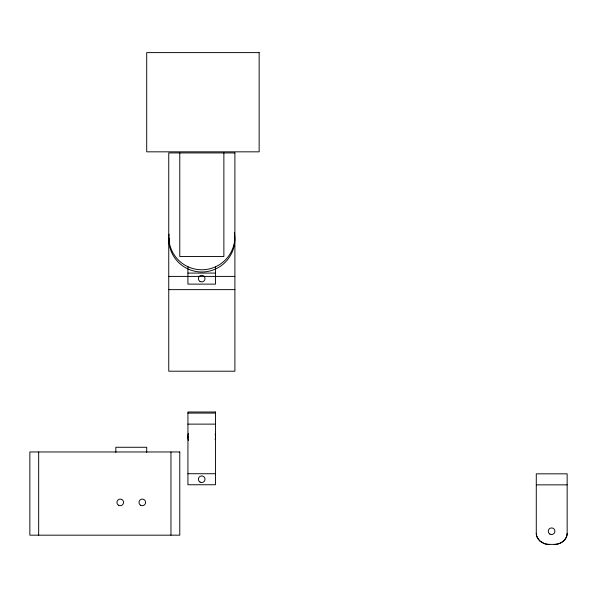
<?xml version="1.0" encoding="UTF-8"?>
<svg xmlns="http://www.w3.org/2000/svg" width="597" height="597" viewBox="0 0 597 597"><rect width="100%" height="100%" fill="white"/><g stroke="black" fill="none" stroke-linecap="round" stroke-linejoin="round"><path stroke-width="0.9" d="M187.928 436.467L187.928 437.138M215.487 437.101L215.487 436.504M567.15 533.36C567.172 538.27 563.225 542.389 558.688 543.718A14.783 14.783 0 0 1 554.292 544.382L549.143 544.389A14.873 14.873 0 0 1 545.606 543.964C540.71 542.867 536.255 538.598 536.285 533.36L536.285 473.831L567.15 473.831L567.15 533.36A9.567 9.567 0 0 1 566.628 536.464C565.307 540.322 561.702 543.031 557.829 543.964A14.873 14.873 0 0 1 554.292 544.382M187.928 273.09L215.487 273.09M168.75 276.404L234.897 276.404M168.75 289.627L234.897 289.627M187.928 413.094L215.487 413.094M187.928 424.124L215.487 424.124M187.928 473.727L215.487 473.727M536.285 484.854L567.15 484.854M536.785 536.412L539.636 540.785L544.494 543.643A14.753 14.753 0 0 0 549.143 544.382M223.875 152.929L223.875 256.553L179.779 256.553L179.779 152.929M215.487 266.665L215.487 284.12L187.928 284.12L187.928 266.665M170.958 451.966L170.958 535.173M146.705 452.407L146.705 447.272L115.84 447.272L115.84 452.407M38.671 451.966L38.671 535.173M169.175 238.069A33.074 33.074 0 0 0 168.75 243.33L168.75 371.207L234.897 371.207L234.897 243.33A33.074 33.074 0 0 0 234.345 237.307M215.196 433.959A13.783 13.783 0 0 1 215.189 439.676M188.428 440.496A13.783 13.783 0 0 1 188.361 433.332M234.3 232.658A33.074 33.074 0 0 1 202.607 271.978A33.074 33.074 0 0 1 169.085 234.211M536.785 536.412A9.567 9.567 0 0 1 536.285 533.36M259.15 52.611L146.705 52.611L146.705 151.832L259.15 151.832L259.15 52.611M234.897 152.929L168.75 152.929L168.75 236.71A33.074 33.074 0 0 0 201.823 269.784A33.074 33.074 0 0 0 234.897 236.71L234.897 152.929M215.487 411.997L187.928 411.997L187.928 484.749L215.487 484.749L215.487 411.997M179.779 451.966L29.85 451.966L29.85 535.173L179.779 535.173L179.779 451.966M200.055 281.471A3.306 3.306 0 0 0 205.01 278.605A3.306 3.306 0 0 0 200.055 275.739A3.306 3.306 0 0 0 200.055 281.471M200.055 482.107A3.306 3.306 0 0 0 205.01 479.242A3.306 3.306 0 0 0 200.055 476.376A3.306 3.306 0 0 0 200.055 482.107M549.941 534.099A3.306 3.306 0 0 0 554.904 531.24A3.306 3.306 0 0 0 549.941 528.375A3.306 3.306 0 0 0 549.941 534.099M140.638 505.256A3.306 3.306 0 0 0 145.601 502.39A3.306 3.306 0 0 0 140.638 499.525A3.306 3.306 0 0 0 140.638 505.256M118.594 505.256A3.306 3.306 0 0 0 123.557 502.39A3.306 3.306 0 0 0 118.594 499.525A3.306 3.306 0 0 0 118.594 505.256"/></g></svg>
